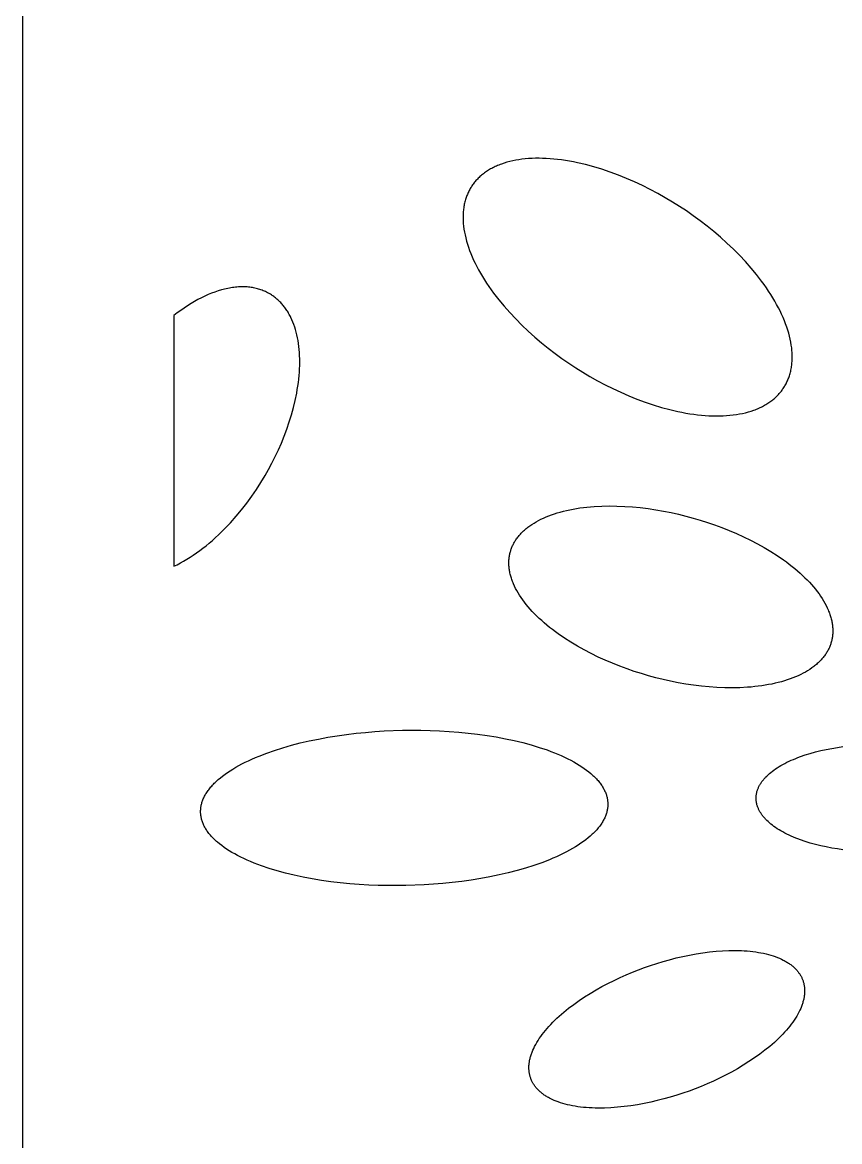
# Model space of a CAD drawing. Header units: millimetres. Extents: x 164 to 268, y 585 to 893.
# Drawn here: x 163.6 to 217.5, y 735.5 to 809.4 of the extents above; entities that cross this region are included whole.
import ezdxf

# ---------------------------------------------------------------- set-up
doc = ezdxf.new("R2010")
doc.units = ezdxf.units.MM
doc.layers.add('Layer 01', color=1, linetype='Continuous')

msp = doc.modelspace()

# ---------------------------------------------------------------- linework, layer by layer
at = {"layer": 'Layer 01'}
for points in [[(163.598, 584.625), (267.535, 584.625), (267.535, 893.108), (163.598, 893.108)], [(213.846, 785.26), (213.884, 785.319), (213.92, 785.38), (213.955, 785.441), (213.989, 785.504), (214.021, 785.567), (214.053, 785.632), (214.083, 785.698), (214.112, 785.765), (214.14, 785.833), (214.166, 785.902), (214.191, 785.972), (214.215, 786.043), (214.238, 786.116), (214.259, 786.189), (214.279, 786.264), (214.297, 786.339), (214.314, 786.416), (214.329, 786.493), (214.343, 786.572), (214.356, 786.652), (214.367, 786.732), (214.376, 786.814), (214.384, 786.897), (214.39, 786.98), (214.395, 787.065), (214.398, 787.151), (214.399, 787.237), (214.399, 787.325), (214.398, 787.414), (214.394, 787.503), (214.389, 787.593), (214.382, 787.685), (214.364, 787.87), (214.338, 788.058), (214.306, 788.25), (214.267, 788.445), (214.22, 788.643), (214.167, 788.844), (214.106, 789.047), (214.039, 789.253), (213.964, 789.461), (213.882, 789.671), (213.794, 789.884), (213.698, 790.097), (213.595, 790.313), (213.486, 790.529), (213.37, 790.747), (213.247, 790.965), (213.118, 791.184), (212.982, 791.404), (212.84, 791.623), (212.692, 791.843), (212.538, 792.062), (212.379, 792.281), (212.043, 792.716), (211.687, 793.147), (211.312, 793.572), (210.921, 793.989), (210.514, 794.397), (210.095, 794.795), (209.664, 795.181), (209.225, 795.555), (208.779, 795.916), (208.327, 796.262), (207.873, 796.593), (207.416, 796.91), (206.96, 797.21), (206.497, 797.5), (206.02, 797.784), (205.53, 798.06), (205.027, 798.327), (204.514, 798.584), (203.992, 798.828), (203.461, 799.059), (202.925, 799.276), (202.385, 799.476), (201.843, 799.659), (201.301, 799.824), (200.761, 799.969), (200.226, 800.093), (199.961, 800.148), (199.697, 800.197), (199.436, 800.24), (199.177, 800.278), (198.921, 800.31), (198.668, 800.337), (198.419, 800.358), (198.173, 800.373), (197.93, 800.383), (197.692, 800.387), (197.458, 800.385), (197.228, 800.378), (197.003, 800.365), (196.782, 800.347), (196.567, 800.323), (196.357, 800.293), (196.152, 800.258), (195.953, 800.218), (195.759, 800.173), (195.571, 800.123), (195.389, 800.068), (195.213, 800.008), (195.127, 799.976), (195.043, 799.943), (194.96, 799.909), (194.879, 799.874), (194.799, 799.838), (194.721, 799.8), (194.644, 799.762), (194.569, 799.723), (194.495, 799.682), (194.423, 799.641), (194.353, 799.598), (194.284, 799.555), (194.217, 799.51), (194.151, 799.465), (194.087, 799.419), (194.024, 799.372), (193.963, 799.324), (193.903, 799.275), (193.845, 799.225), (193.789, 799.175), (193.734, 799.123), (193.681, 799.071), (193.629, 799.019), (193.578, 798.965), (193.53, 798.911), (193.482, 798.856), (193.436, 798.801), (193.392, 798.744), (193.349, 798.688), (193.308, 798.63), (193.268, 798.572), (193.229, 798.514), (193.192, 798.454), (193.156, 798.394), (193.121, 798.332), (193.087, 798.27), (193.054, 798.206), (193.023, 798.141), (192.992, 798.075), (192.963, 798.008), (192.936, 797.94), (192.909, 797.871), (192.884, 797.801), (192.86, 797.73), (192.838, 797.658), (192.817, 797.584), (192.797, 797.51), (192.779, 797.434), (192.762, 797.358), (192.746, 797.28), (192.732, 797.201), (192.72, 797.122), (192.709, 797.041), (192.7, 796.959), (192.692, 796.877), (192.685, 796.793), (192.681, 796.708), (192.678, 796.623), (192.676, 796.536), (192.676, 796.448), (192.678, 796.36), (192.681, 796.27), (192.686, 796.18), (192.693, 796.089), (192.712, 795.903), (192.737, 795.715), (192.77, 795.523), (192.809, 795.328), (192.855, 795.13), (192.909, 794.929), (192.969, 794.726), (193.037, 794.52), (193.111, 794.312), (193.193, 794.102), (193.282, 793.89), (193.378, 793.676), (193.48, 793.461), (193.59, 793.244), (193.706, 793.027), (193.829, 792.808), (193.958, 792.589), (194.093, 792.37), (194.235, 792.15), (194.383, 791.931), (194.537, 791.711), (194.697, 791.492), (195.032, 791.057), (195.388, 790.626), (195.763, 790.201), (196.155, 789.784), (196.561, 789.376), (196.981, 788.978), (197.411, 788.592), (197.85, 788.218), (198.297, 787.858), (198.748, 787.511), (199.203, 787.18), (199.659, 786.864), (200.115, 786.563), (200.578, 786.273), (201.055, 785.989), (201.546, 785.713), (202.048, 785.446), (202.561, 785.19), (203.084, 784.945), (203.614, 784.714), (204.15, 784.497), (204.69, 784.297), (205.232, 784.114), (205.774, 783.949), (206.314, 783.804), (206.85, 783.68), (207.115, 783.626), (207.378, 783.577), (207.639, 783.533), (207.898, 783.495), (208.154, 783.463), (208.407, 783.436), (208.657, 783.415), (208.903, 783.4), (209.145, 783.39), (209.384, 783.386), (209.618, 783.388), (209.848, 783.395), (210.073, 783.408), (210.293, 783.427), (210.509, 783.451), (210.719, 783.48), (210.923, 783.515), (211.123, 783.555), (211.316, 783.6), (211.504, 783.65), (211.687, 783.705), (211.863, 783.765), (211.949, 783.797), (212.033, 783.83), (212.116, 783.864), (212.197, 783.899), (212.277, 783.936), (212.355, 783.973), (212.432, 784.011), (212.507, 784.051), (212.58, 784.091), (212.652, 784.133), (212.723, 784.175), (212.792, 784.219), (212.859, 784.263), (212.925, 784.308), (212.989, 784.355), (213.051, 784.402), (213.113, 784.45), (213.172, 784.499), (213.23, 784.548), (213.287, 784.599), (213.341, 784.65), (213.395, 784.702), (213.447, 784.755), (213.497, 784.808), (213.546, 784.862), (213.593, 784.917), (213.639, 784.973), (213.683, 785.029), (213.726, 785.086), (213.768, 785.143), (213.808, 785.201)], [(173.598, 773.47), (173.81, 773.573), (174.022, 773.684), (174.236, 773.802), (174.449, 773.927), (174.663, 774.06), (174.877, 774.2), (175.09, 774.346), (175.302, 774.5), (175.514, 774.66), (175.724, 774.826), (175.932, 774.997), (176.139, 775.175), (176.344, 775.358), (176.547, 775.546), (176.747, 775.739), (176.945, 775.936), (177.331, 776.343), (177.705, 776.763), (178.064, 777.196), (178.407, 777.637), (178.734, 778.086), (179.044, 778.538), (179.337, 778.993), (179.611, 779.447), (179.843, 779.854), (180.068, 780.274), (180.285, 780.705), (180.494, 781.146), (180.692, 781.597), (180.879, 782.055), (181.053, 782.521), (181.214, 782.991), (181.36, 783.464), (181.491, 783.939), (181.605, 784.414), (181.701, 784.887), (181.742, 785.122), (181.779, 785.355), (181.811, 785.588), (181.839, 785.818), (181.861, 786.046), (181.879, 786.273), (181.892, 786.496), (181.9, 786.717), (181.903, 786.935), (181.902, 787.15), (181.895, 787.362), (181.883, 787.57), (181.867, 787.775), (181.846, 787.975), (181.82, 788.171), (181.79, 788.364), (181.755, 788.551), (181.715, 788.734), (181.671, 788.913), (181.622, 789.086), (181.569, 789.255), (181.512, 789.418), (181.451, 789.577), (181.386, 789.73), (181.317, 789.877), (181.282, 789.949), (181.245, 790.02), (181.207, 790.089), (181.169, 790.157), (181.129, 790.223), (181.089, 790.289), (181.048, 790.352), (181.006, 790.415), (180.964, 790.476), (180.92, 790.535), (180.876, 790.594), (180.831, 790.651), (180.786, 790.706), (180.739, 790.76), (180.692, 790.813), (180.644, 790.864), (180.596, 790.915), (180.547, 790.963), (180.498, 791.011), (180.448, 791.057), (180.397, 791.101), (180.346, 791.145), (180.294, 791.187), (180.241, 791.227), (180.189, 791.267), (180.135, 791.305), (180.081, 791.342), (180.027, 791.377), (179.973, 791.412), (179.917, 791.445), (179.85, 791.483), (179.782, 791.52), (179.712, 791.555), (179.641, 791.589), (179.568, 791.621), (179.495, 791.652), (179.42, 791.681), (179.343, 791.709), (179.266, 791.735), (179.187, 791.759), (179.107, 791.781), (179.025, 791.802), (178.943, 791.821), (178.859, 791.838), (178.774, 791.853), (178.687, 791.867), (178.6, 791.878), (178.511, 791.888), (178.421, 791.895), (178.33, 791.901), (178.238, 791.904), (178.144, 791.906), (178.05, 791.905), (177.954, 791.903), (177.858, 791.898), (177.76, 791.891), (177.661, 791.882), (177.562, 791.871), (177.461, 791.857), (177.36, 791.842), (177.257, 791.824), (177.154, 791.804), (177.05, 791.782), (176.945, 791.758), (176.839, 791.731), (176.733, 791.702), (176.517, 791.638), (176.3, 791.564), (176.08, 791.482), (175.858, 791.39), (175.634, 791.29), (175.409, 791.181), (175.183, 791.063), (174.956, 790.937), (174.729, 790.802), (174.502, 790.659), (174.274, 790.508), (174.048, 790.35), (173.822, 790.184), (173.598, 790.011)], [(195.803, 774.434), (195.82, 774.491), (195.839, 774.549), (195.858, 774.606), (195.879, 774.663), (195.902, 774.72), (195.926, 774.777), (195.951, 774.833), (195.978, 774.889), (196.006, 774.946), (196.036, 775.001), (196.068, 775.057), (196.1, 775.113), (196.135, 775.168), (196.171, 775.222), (196.208, 775.277), (196.247, 775.331), (196.288, 775.385), (196.33, 775.438), (196.374, 775.491), (196.419, 775.544), (196.466, 775.596), (196.514, 775.648), (196.564, 775.7), (196.616, 775.751), (196.669, 775.801), (196.724, 775.851), (196.781, 775.901), (196.839, 775.95), (196.898, 775.998), (196.96, 776.046), (197.023, 776.093), (197.087, 776.14), (197.221, 776.232), (197.361, 776.321), (197.508, 776.407), (197.66, 776.491), (197.819, 776.572), (197.984, 776.649), (198.155, 776.724), (198.332, 776.795), (198.515, 776.863), (198.703, 776.928), (198.897, 776.989), (199.096, 777.047), (199.301, 777.101), (199.51, 777.151), (199.724, 777.197), (199.942, 777.24), (200.165, 777.278), (200.392, 777.313), (200.623, 777.344), (200.857, 777.371), (201.095, 777.394), (201.336, 777.412), (201.826, 777.438), (202.325, 777.448), (202.832, 777.443), (203.343, 777.422), (203.858, 777.386), (204.374, 777.337), (204.888, 777.273), (205.4, 777.197), (205.907, 777.109), (206.408, 777.01), (206.901, 776.9), (207.384, 776.78), (207.858, 776.652), (208.328, 776.514), (208.803, 776.363), (209.281, 776.199), (209.759, 776.022), (210.238, 775.832), (210.714, 775.63), (211.186, 775.415), (211.651, 775.188), (212.109, 774.949), (212.556, 774.699), (212.991, 774.439), (213.411, 774.17), (213.815, 773.892), (214.011, 773.75), (214.202, 773.606), (214.387, 773.461), (214.568, 773.314), (214.743, 773.166), (214.913, 773.016), (215.077, 772.866), (215.235, 772.715), (215.387, 772.562), (215.533, 772.41), (215.673, 772.257), (215.806, 772.103), (215.933, 771.95), (216.053, 771.796), (216.167, 771.643), (216.274, 771.49), (216.374, 771.337), (216.467, 771.185), (216.554, 771.034), (216.633, 770.884), (216.706, 770.735), (216.773, 770.587), (216.803, 770.513), (216.832, 770.44), (216.859, 770.367), (216.885, 770.295), (216.909, 770.223), (216.931, 770.151), (216.952, 770.08), (216.971, 770.009), (216.988, 769.938), (217.004, 769.868), (217.018, 769.799), (217.031, 769.73), (217.042, 769.661), (217.051, 769.593), (217.059, 769.525), (217.066, 769.458), (217.071, 769.392), (217.074, 769.326), (217.076, 769.26), (217.077, 769.195), (217.076, 769.131), (217.073, 769.067), (217.07, 769.004), (217.065, 768.941), (217.058, 768.879), (217.05, 768.817), (217.041, 768.756), (217.03, 768.696), (217.018, 768.637), (217.005, 768.577), (216.991, 768.519), (216.975, 768.461), (216.958, 768.404), (216.94, 768.346), (216.921, 768.289), (216.899, 768.232), (216.877, 768.175), (216.853, 768.118), (216.828, 768.062), (216.801, 768.006), (216.772, 767.949), (216.742, 767.894), (216.711, 767.838), (216.678, 767.783), (216.644, 767.727), (216.608, 767.673), (216.57, 767.618), (216.531, 767.564), (216.491, 767.51), (216.449, 767.457), (216.405, 767.404), (216.36, 767.351), (216.313, 767.299), (216.264, 767.247), (216.214, 767.195), (216.163, 767.144), (216.109, 767.094), (216.055, 767.044), (215.998, 766.994), (215.94, 766.945), (215.88, 766.897), (215.819, 766.849), (215.756, 766.802), (215.692, 766.755), (215.558, 766.663), (215.418, 766.574), (215.271, 766.488), (215.118, 766.404), (214.959, 766.323), (214.794, 766.246), (214.623, 766.171), (214.446, 766.1), (214.264, 766.032), (214.075, 765.967), (213.881, 765.906), (213.682, 765.848), (213.478, 765.794), (213.269, 765.744), (213.055, 765.698), (212.837, 765.655), (212.614, 765.617), (212.387, 765.582), (212.156, 765.551), (211.922, 765.524), (211.684, 765.501), (211.443, 765.483), (210.953, 765.457), (210.454, 765.447), (209.947, 765.452), (209.435, 765.473), (208.921, 765.509), (208.405, 765.558), (207.891, 765.622), (207.379, 765.698), (206.872, 765.786), (206.371, 765.885), (205.878, 765.995), (205.394, 766.115), (204.921, 766.243), (204.451, 766.381), (203.976, 766.532), (203.498, 766.696), (203.019, 766.873), (202.541, 767.063), (202.065, 767.265), (201.593, 767.48), (201.127, 767.707), (200.67, 767.946), (200.223, 768.196), (199.788, 768.456), (199.368, 768.725), (198.963, 769.003), (198.768, 769.145), (198.577, 769.289), (198.391, 769.434), (198.211, 769.581), (198.035, 769.729), (197.866, 769.879), (197.702, 770.029), (197.543, 770.181), (197.391, 770.333), (197.245, 770.485), (197.106, 770.638), (196.972, 770.792), (196.846, 770.945), (196.725, 771.099), (196.612, 771.252), (196.505, 771.405), (196.405, 771.558), (196.312, 771.71), (196.225, 771.861), (196.145, 772.011), (196.072, 772.16), (196.006, 772.308), (195.976, 772.382), (195.947, 772.455), (195.919, 772.528), (195.894, 772.6), (195.87, 772.672), (195.848, 772.744), (195.827, 772.815), (195.808, 772.886), (195.791, 772.957), (195.775, 773.027), (195.761, 773.096), (195.748, 773.165), (195.737, 773.234), (195.727, 773.302), (195.719, 773.37), (195.713, 773.437), (195.708, 773.503), (195.704, 773.569), (195.703, 773.635), (195.702, 773.7), (195.703, 773.764), (195.705, 773.828), (195.709, 773.891), (195.714, 773.954), (195.721, 774.016), (195.729, 774.078), (195.738, 774.139), (195.748, 774.199), (195.76, 774.259), (195.773, 774.318), (195.788, 774.376)], [(175.36, 757.241), (175.36, 757.297), (175.361, 757.355), (175.364, 757.412), (175.369, 757.469), (175.375, 757.527), (175.383, 757.585), (175.393, 757.644), (175.405, 757.702), (175.419, 757.761), (175.434, 757.82), (175.451, 757.879), (175.47, 757.938), (175.491, 757.998), (175.514, 758.058), (175.538, 758.118), (175.565, 758.178), (175.594, 758.238), (175.624, 758.298), (175.657, 758.358), (175.691, 758.419), (175.728, 758.479), (175.766, 758.54), (175.807, 758.601), (175.849, 758.661), (175.894, 758.722), (175.941, 758.783), (175.989, 758.843), (176.04, 758.904), (176.093, 758.965), (176.148, 759.025), (176.205, 759.086), (176.264, 759.146), (176.325, 759.207), (176.388, 759.267), (176.521, 759.387), (176.662, 759.506), (176.812, 759.625), (176.97, 759.743), (177.135, 759.86), (177.309, 759.976), (177.491, 760.09), (177.681, 760.203), (177.879, 760.315), (178.084, 760.425), (178.297, 760.533), (178.517, 760.639), (178.744, 760.743), (178.979, 760.846), (179.219, 760.946), (179.72, 761.139), (180.244, 761.322), (180.789, 761.495), (181.354, 761.656), (181.934, 761.806), (182.529, 761.944), (183.135, 762.069), (183.75, 762.182), (184.371, 762.283), (184.995, 762.371), (185.621, 762.446), (186.245, 762.509), (186.866, 762.56), (187.481, 762.6), (188.688, 762.646), (189.895, 762.651), (190.512, 762.637), (191.134, 762.612), (191.761, 762.575), (192.389, 762.526), (193.016, 762.465), (193.641, 762.39), (194.26, 762.303), (194.871, 762.203), (195.471, 762.091), (196.057, 761.966), (196.628, 761.828), (197.18, 761.678), (197.711, 761.517), (198.22, 761.345), (198.464, 761.255), (198.702, 761.163), (198.934, 761.068), (199.158, 760.971), (199.375, 760.872), (199.585, 760.771), (199.787, 760.668), (199.982, 760.563), (200.168, 760.456), (200.347, 760.348), (200.518, 760.238), (200.68, 760.127), (200.835, 760.015), (200.981, 759.901), (201.118, 759.787), (201.184, 759.729), (201.248, 759.672), (201.309, 759.614), (201.369, 759.556), (201.426, 759.497), (201.482, 759.439), (201.535, 759.381), (201.586, 759.322), (201.635, 759.263), (201.682, 759.204), (201.728, 759.146), (201.771, 759.087), (201.812, 759.028), (201.851, 758.969), (201.888, 758.91), (201.923, 758.851), (201.956, 758.792), (201.987, 758.733), (202.016, 758.674), (202.043, 758.616), (202.068, 758.557), (202.092, 758.498), (202.113, 758.44), (202.133, 758.381), (202.151, 758.323), (202.167, 758.265), (202.181, 758.207), (202.193, 758.149), (202.204, 758.091), (202.213, 758.034), (202.22, 757.977), (202.225, 757.919), (202.229, 757.862), (202.231, 757.806), (202.231, 757.749), (202.23, 757.692), (202.227, 757.635), (202.222, 757.577), (202.216, 757.519), (202.208, 757.461), (202.198, 757.403), (202.186, 757.344), (202.173, 757.286), (202.157, 757.227), (202.14, 757.167), (202.121, 757.108), (202.1, 757.048), (202.077, 756.989), (202.053, 756.929), (202.026, 756.869), (201.997, 756.809), (201.967, 756.749), (201.934, 756.688), (201.9, 756.628), (201.863, 756.567), (201.825, 756.507), (201.784, 756.446), (201.742, 756.385), (201.697, 756.325), (201.651, 756.264), (201.602, 756.203), (201.551, 756.143), (201.498, 756.082), (201.443, 756.021), (201.386, 755.961), (201.327, 755.9), (201.266, 755.84), (201.203, 755.78), (201.07, 755.66), (200.929, 755.54), (200.779, 755.421), (200.622, 755.304), (200.456, 755.187), (200.282, 755.071), (200.1, 754.956), (199.91, 754.843), (199.712, 754.732), (199.507, 754.622), (199.294, 754.514), (199.074, 754.407), (198.847, 754.303), (198.613, 754.201), (198.372, 754.101), (197.871, 753.908), (197.347, 753.724), (196.802, 753.552), (196.238, 753.39), (195.657, 753.24), (195.062, 753.103), (194.456, 752.977), (193.841, 752.864), (193.22, 752.764), (192.596, 752.676), (191.97, 752.601), (191.346, 752.537), (190.725, 752.486), (190.11, 752.447), (188.903, 752.4), (187.696, 752.396), (187.079, 752.41), (186.457, 752.435), (185.83, 752.471), (185.202, 752.52), (184.575, 752.582), (183.95, 752.656), (183.331, 752.743), (182.721, 752.843), (182.12, 752.956), (181.534, 753.081), (180.963, 753.219), (180.411, 753.368), (179.88, 753.529), (179.372, 753.701), (179.127, 753.791), (178.889, 753.883), (178.657, 753.978), (178.433, 754.075), (178.216, 754.174), (178.006, 754.275), (177.804, 754.379), (177.609, 754.484), (177.423, 754.59), (177.244, 754.699), (177.073, 754.808), (176.911, 754.919), (176.756, 755.032), (176.61, 755.145), (176.473, 755.26), (176.407, 755.317), (176.343, 755.375), (176.282, 755.433), (176.222, 755.491), (176.165, 755.549), (176.109, 755.608), (176.056, 755.666), (176.005, 755.725), (175.956, 755.783), (175.909, 755.842), (175.864, 755.901), (175.82, 755.96), (175.779, 756.019), (175.74, 756.078), (175.703, 756.137), (175.668, 756.196), (175.635, 756.254), (175.604, 756.313), (175.575, 756.372), (175.548, 756.431), (175.523, 756.49), (175.499, 756.548), (175.478, 756.607), (175.458, 756.665), (175.44, 756.723), (175.424, 756.782), (175.41, 756.84), (175.398, 756.897), (175.387, 756.955), (175.379, 757.013), (175.371, 757.07), (175.366, 757.127), (175.362, 757.184)], [(197.143, 739.681), (197.127, 739.727), (197.112, 739.772), (197.099, 739.819), (197.086, 739.866), (197.075, 739.914), (197.064, 739.962), (197.055, 740.011), (197.047, 740.06), (197.04, 740.11), (197.034, 740.161), (197.03, 740.212), (197.026, 740.264), (197.024, 740.316), (197.023, 740.369), (197.024, 740.423), (197.025, 740.477), (197.028, 740.531), (197.033, 740.586), (197.038, 740.642), (197.045, 740.698), (197.053, 740.754), (197.062, 740.811), (197.073, 740.869), (197.085, 740.927), (197.099, 740.986), (197.114, 741.045), (197.13, 741.104), (197.148, 741.164), (197.167, 741.224), (197.187, 741.285), (197.209, 741.346), (197.233, 741.408), (197.258, 741.47), (197.284, 741.532), (197.341, 741.658), (197.403, 741.785), (197.472, 741.914), (197.546, 742.043), (197.626, 742.174), (197.711, 742.306), (197.803, 742.438), (197.9, 742.571), (198.003, 742.704), (198.112, 742.838), (198.226, 742.972), (198.345, 743.107), (198.47, 743.241), (198.599, 743.375), (198.734, 743.509), (198.874, 743.643), (199.019, 743.776), (199.169, 743.908), (199.322, 744.04), (199.643, 744.3), (199.979, 744.556), (200.33, 744.805), (200.693, 745.049), (201.068, 745.285), (201.451, 745.513), (201.842, 745.732), (202.239, 745.942), (202.64, 746.142), (203.044, 746.333), (203.448, 746.513), (203.852, 746.682), (204.254, 746.841), (204.653, 746.989), (205.055, 747.129), (205.466, 747.263), (205.885, 747.39), (206.311, 747.509), (206.743, 747.62), (207.18, 747.721), (207.619, 747.813), (208.061, 747.893), (208.501, 747.962), (208.94, 748.019), (209.375, 748.063), (209.805, 748.094), (210.227, 748.112), (210.64, 748.116), (210.842, 748.112), (211.042, 748.106), (211.238, 748.095), (211.431, 748.082), (211.62, 748.065), (211.806, 748.044), (211.988, 748.02), (212.165, 747.993), (212.339, 747.962), (212.508, 747.928), (212.672, 747.891), (212.832, 747.85), (212.986, 747.807), (213.136, 747.76), (213.281, 747.71), (213.421, 747.658), (213.556, 747.603), (213.685, 747.544), (213.809, 747.484), (213.869, 747.452), (213.928, 747.42), (213.985, 747.388), (214.041, 747.355), (214.095, 747.321), (214.148, 747.287), (214.2, 747.252), (214.251, 747.216), (214.3, 747.18), (214.348, 747.144), (214.394, 747.107), (214.439, 747.07), (214.483, 747.032), (214.525, 746.993), (214.566, 746.954), (214.606, 746.915), (214.644, 746.875), (214.681, 746.835), (214.717, 746.795), (214.751, 746.754), (214.784, 746.712), (214.816, 746.671), (214.846, 746.629), (214.875, 746.586), (214.903, 746.544), (214.93, 746.501), (214.955, 746.457), (214.979, 746.414), (215.002, 746.37), (215.024, 746.326), (215.044, 746.282), (215.063, 746.237), (215.081, 746.193), (215.098, 746.148), (215.114, 746.102), (215.128, 746.056), (215.142, 746.01), (215.155, 745.963), (215.166, 745.915), (215.176, 745.867), (215.185, 745.818), (215.194, 745.768), (215.2, 745.718), (215.206, 745.668), (215.211, 745.617), (215.214, 745.565), (215.216, 745.513), (215.217, 745.46), (215.217, 745.406), (215.215, 745.352), (215.212, 745.298), (215.208, 745.243), (215.203, 745.187), (215.196, 745.131), (215.188, 745.074), (215.178, 745.017), (215.167, 744.96), (215.155, 744.902), (215.142, 744.843), (215.127, 744.784), (215.11, 744.725), (215.093, 744.665), (215.074, 744.604), (215.053, 744.544), (215.031, 744.482), (215.008, 744.421), (214.983, 744.359), (214.957, 744.296), (214.9, 744.171), (214.837, 744.043), (214.769, 743.915), (214.695, 743.785), (214.615, 743.655), (214.529, 743.523), (214.438, 743.391), (214.34, 743.258), (214.238, 743.124), (214.129, 742.991), (214.015, 742.856), (213.896, 742.722), (213.771, 742.588), (213.641, 742.453), (213.506, 742.32), (213.366, 742.186), (213.221, 742.053), (213.072, 741.921), (212.918, 741.789), (212.598, 741.529), (212.261, 741.273), (211.911, 741.023), (211.547, 740.78), (211.173, 740.544), (210.789, 740.316), (210.398, 740.097), (210.001, 739.887), (209.6, 739.686), (209.197, 739.496), (208.792, 739.316), (208.388, 739.147), (207.986, 738.988), (207.588, 738.84), (207.186, 738.7), (206.775, 738.566), (206.356, 738.439), (205.93, 738.32), (205.497, 738.209), (205.061, 738.108), (204.621, 738.016), (204.18, 737.936), (203.739, 737.867), (203.3, 737.81), (202.865, 737.766), (202.436, 737.735), (202.014, 737.717), (201.601, 737.713), (201.398, 737.716), (201.199, 737.723), (201.003, 737.733), (200.81, 737.747), (200.62, 737.764), (200.435, 737.785), (200.253, 737.809), (200.075, 737.836), (199.902, 737.867), (199.733, 737.901), (199.569, 737.938), (199.409, 737.979), (199.254, 738.022), (199.104, 738.069), (198.959, 738.118), (198.82, 738.171), (198.685, 738.226), (198.556, 738.284), (198.432, 738.345), (198.372, 738.376), (198.313, 738.408), (198.256, 738.441), (198.2, 738.474), (198.145, 738.508), (198.092, 738.542), (198.04, 738.577), (197.99, 738.612), (197.941, 738.648), (197.893, 738.685), (197.846, 738.722), (197.801, 738.759), (197.758, 738.797), (197.715, 738.836), (197.674, 738.875), (197.635, 738.914), (197.596, 738.954), (197.559, 738.994), (197.524, 739.034), (197.489, 739.075), (197.456, 739.117), (197.425, 739.158), (197.394, 739.2), (197.365, 739.243), (197.337, 739.285), (197.311, 739.328), (197.285, 739.371), (197.261, 739.415), (197.239, 739.459), (197.217, 739.503), (197.197, 739.547), (197.177, 739.592), (197.159, 739.636)]]:
    msp.add_lwpolyline(points, close=True, dxfattribs=at)
msp.add_lwpolyline([(217.746, 754.763), (217.377, 754.815), (217.011, 754.875), (216.648, 754.944), (216.29, 755.022), (215.938, 755.108), (215.594, 755.203), (215.26, 755.306), (214.937, 755.418), (214.78, 755.476), (214.627, 755.537), (214.477, 755.599), (214.33, 755.663), (214.187, 755.728), (214.048, 755.795), (213.913, 755.864), (213.782, 755.934), (213.656, 756.006), (213.534, 756.079), (213.416, 756.153), (213.303, 756.228), (213.194, 756.304), (213.091, 756.382), (212.992, 756.46), (212.897, 756.539), (212.808, 756.619), (212.723, 756.699), (212.644, 756.78), (212.606, 756.821), (212.569, 756.862), (212.534, 756.902), (212.499, 756.943), (212.466, 756.984), (212.434, 757.025), (212.404, 757.067), (212.374, 757.108), (212.346, 757.149), (212.319, 757.19), (212.293, 757.232), (212.269, 757.273), (212.245, 757.314), (212.223, 757.355), (212.202, 757.396), (212.182, 757.438), (212.164, 757.479), (212.146, 757.52), (212.13, 757.561), (212.114, 757.602), (212.1, 757.643), (212.087, 757.683), (212.075, 757.724), (212.064, 757.765), (212.055, 757.805), (212.046, 757.846), (212.038, 757.886), (212.032, 757.926), (212.026, 757.966), (212.022, 758.006), (212.018, 758.045), (212.016, 758.085), (212.014, 758.124), (212.014, 758.163), (212.014, 758.203), (212.016, 758.242), (212.018, 758.281), (212.022, 758.321), (212.026, 758.361), (212.032, 758.401), (212.038, 758.441), (212.046, 758.481), (212.055, 758.522), (212.064, 758.562), (212.075, 758.603), (212.087, 758.643), (212.1, 758.684), (212.114, 758.725), (212.13, 758.766), (212.146, 758.807), (212.164, 758.848), (212.182, 758.889), (212.202, 758.93), (212.223, 758.972), (212.245, 759.013), (212.269, 759.054), (212.293, 759.095), (212.319, 759.137), (212.346, 759.178), (212.374, 759.219), (212.404, 759.26), (212.434, 759.301), (212.466, 759.342), (212.499, 759.383), (212.534, 759.424), (212.569, 759.465), (212.606, 759.506), (212.644, 759.547), (212.723, 759.628), (212.808, 759.708), (212.897, 759.788), (212.992, 759.867), (213.091, 759.945), (213.194, 760.022), (213.303, 760.099), (213.416, 760.174), (213.534, 760.248), (213.656, 760.321), (213.782, 760.393), (213.913, 760.463), (214.048, 760.531), (214.187, 760.599), (214.33, 760.664), (214.477, 760.728), (214.627, 760.79), (214.78, 760.851), (214.937, 760.909), (215.26, 761.02), (215.594, 761.124), (215.938, 761.219), (216.29, 761.305), (216.648, 761.383), (217.011, 761.452), (217.377, 761.512), (217.746, 761.564)], dxfattribs=at)

doc.saveas('drawing.dxf')
